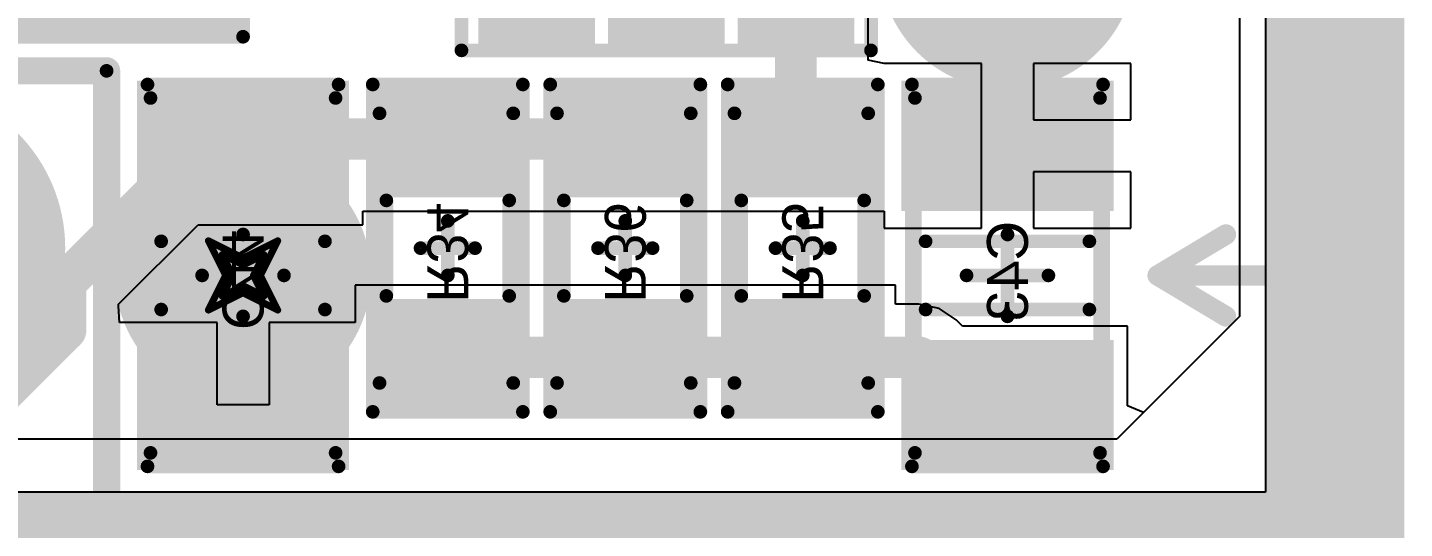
# Model space of a CAD drawing. Header units: millimetres. Extents: x -0.2 to 11.1, y -5.4 to 4.7.
# Drawn here: x 2.7804 to 3.1775, y 0.0096 to 0.1542 of the extents above; entities that cross this region are included whole.
import ezdxf

# ---------------------------------------------------------------- set-up
doc = ezdxf.new("R2010")
doc.units = ezdxf.units.MM
doc.header["$MEASUREMENT"] = 0
for name, color, linetype in [('BottomLayer', 5, 'Continuous'), ('BottomOverlay', 54, 'Continuous'), ('BottomPaste', 16, 'Continuous'), ('BottomSolder', 6, 'Continuous'), ('DrillDrawing', 1, 'Continuous'), ('InternalPlane1', 76, 'Continuous'), ('InternalPlane2', 16, 'Continuous'), ('KeepOutLayer', 6, 'Continuous'), ('Mechanical13', 56, 'Continuous'), ('Mechanical2', 216, 'Continuous'), ('Mechanical4', 56, 'Continuous'), ('Mechanical6', 56, 'Continuous'), ('TopLayer', 1, 'Continuous'), ('ViaHoleLayer', 16, 'Continuous')]:
    doc.layers.add(name, color=color, linetype=linetype)

# ---------------------------------------------------------------- blocks, each defined once
blk = doc.blocks.new('R1206_B_16')
at = {"layer": 'BottomLayer'}
for points in [[(-0.04134, 0.0315), (-0.04134, -0.0315), (-0.07677, -0.0315), (-0.07677, 0.0315)], [(0.07677, 0.0315), (0.07677, -0.0315), (0.04134, -0.0315), (0.04134, 0.0315)]]:
    blk.add_hatch(color=5, dxfattribs=at).paths.add_polyline_path(points)
at = {"layer": 'BottomPaste'}
for points in [[(-0.03634, 0.0365), (-0.03634, -0.0365), (-0.08177, -0.0365), (-0.08177, 0.0365)], [(0.08177, 0.0365), (0.08177, -0.0365), (0.03634, -0.0365), (0.03634, 0.0365)]]:
    blk.add_hatch(color=16, dxfattribs=at).paths.add_polyline_path(points)
at = {"layer": 'BottomSolder'}
for points in [[(-0.03937, 0.03346), (-0.03937, -0.03346), (-0.07874, -0.03346), (-0.07874, 0.03346)], [(0.07874, 0.03346), (0.07874, -0.03346), (0.03937, -0.03346), (0.03937, 0.03346)]]:
    blk.add_hatch(color=6, dxfattribs=at).paths.add_polyline_path(points)
at = {"layer": 'BottomOverlay', "const_width": 0.00394}
for points in [[(-0.0315, 0.0315), (0.03189, 0.0315)], [(-0.0315, -0.0315), (0.03189, -0.0315)]]:
    blk.add_lwpolyline(points, dxfattribs=at)
at = {"layer": 'BottomOverlay', "const_width": 0.00197}
for points in [[(-0.03248, 0.0315, 1), (-0.03051, 0.0315, 1)], [(0.03091, 0.0315, 1), (0.03287, 0.0315, 1)], [(-0.03248, -0.0315, 1), (-0.03051, -0.0315, 1)], [(0.03091, -0.0315, 1), (0.03287, -0.0315, 1)]]:
    blk.add_lwpolyline(points, format="xyb", close=True, dxfattribs=at)
at = {"layer": 'Mechanical2', "const_width": 0.00394}
for points in [[(-0.06298, 0.03169), (-0.06298, -0.0317)], [(-0.06298, 0.03169), (0.063, 0.03169)], [(0.063, 0.03169), (0.063, -0.0317)], [(-0.06298, -0.0317), (0.063, -0.0317)]]:
    blk.add_lwpolyline(points, dxfattribs=at)
at = {"layer": 'Mechanical2', "const_width": 0.00197}
for points in [[(-0.06397, 0.03169, 1), (-0.062, 0.03169, 1)], [(-0.06397, 0.03169, 1), (-0.062, 0.03169, 1)], [(0.06202, 0.03169, 1), (0.06398, 0.03169, 1)], [(0.06202, 0.03169, 1), (0.06398, 0.03169, 1)], [(-0.06397, -0.0317, 1), (-0.062, -0.0317, 1)], [(-0.06397, -0.0317, 1), (-0.062, -0.0317, 1)], [(0.06202, -0.0317, 1), (0.06398, -0.0317, 1)], [(0.06202, -0.0317, 1), (0.06398, -0.0317, 1)]]:
    blk.add_lwpolyline(points, format="xyb", close=True, dxfattribs=at)
at = {"layer": 'Mechanical4', "const_width": 0.00394}
for points in [[(-0.08071, 0.03543), (0.08071, 0.03543)], [(-0.08071, 0.03543), (-0.08071, -0.03543)], [(0.08071, 0.03543), (0.08071, -0.03543)], [(0, 0.01969), (0, -0.01969)], [(-0.01969, 0), (0.01969, 0)], [(-0.08071, -0.03543), (0.08071, -0.03543)]]:
    blk.add_lwpolyline(points, dxfattribs=at)
at = {"layer": 'Mechanical4', "const_width": 0.00197}
for points in [[(-0.08169, 0.03543, 1), (-0.07972, 0.03543, 1)], [(-0.08169, 0.03543, 1), (-0.07972, 0.03543, 1)], [(0.07972, 0.03543, 1), (0.08169, 0.03543, 1)], [(0.07972, 0.03543, 1), (0.08169, 0.03543, 1)], [(-0.00098, 0.01969, 1), (0.00098, 0.01969, 1)], [(-0.02067, 0, 1), (-0.0187, 0, 1)], [(0.0187, 0, 1), (0.02067, 0, 1)], [(-0.00098, -0.01969, 1), (0.00098, -0.01969, 1)], [(-0.08169, -0.03543, 1), (-0.07972, -0.03543, 1)], [(-0.08169, -0.03543, 1), (-0.07972, -0.03543, 1)], [(0.07972, -0.03543, 1), (0.08169, -0.03543, 1)], [(0.07972, -0.03543, 1), (0.08169, -0.03543, 1)]]:
    blk.add_lwpolyline(points, format="xyb", close=True, dxfattribs=at)
at = {"layer": 'Mechanical6', "const_width": 0.00394}
for points in [[(-0.08071, 0.03543), (-0.08071, -0.03543)], [(-0.08071, 0.03543), (0.08071, 0.03543)], [(0.08071, 0.03543), (0.08071, -0.03543)], [(-0.08071, -0.03543), (0.08071, -0.03543)]]:
    blk.add_lwpolyline(points, dxfattribs=at)
at = {"layer": 'Mechanical6', "const_width": 0.00197}
for points in [[(-0.08169, 0.03543, 1), (-0.07972, 0.03543, 1)], [(-0.08169, 0.03543, 1), (-0.07972, 0.03543, 1)], [(0.07972, 0.03543, 1), (0.08169, 0.03543, 1)], [(0.07972, 0.03543, 1), (0.08169, 0.03543, 1)], [(-0.08169, -0.03543, 1), (-0.07972, -0.03543, 1)], [(-0.08169, -0.03543, 1), (-0.07972, -0.03543, 1)], [(0.07972, -0.03543, 1), (0.08169, -0.03543, 1)], [(0.07972, -0.03543, 1), (0.08169, -0.03543, 1)]]:
    blk.add_lwpolyline(points, format="xyb", close=True, dxfattribs=at)
at = {"layer": 'Mechanical6', "text_generation_flag": 2}
blk.add_text('RT1', height=0.011811, rotation=180, dxfattribs=at).set_placement((-0.01377, 0.0059))
blk = doc.blocks.new('R0603_B_20')
at = {"layer": 'BottomLayer'}
for points in [[(-0.01969, -0.01772), (-0.04331, -0.01772), (-0.04331, 0.01772), (-0.01969, 0.01772)], [(0.01969, 0.01772), (0.04331, 0.01772), (0.04331, -0.01772), (0.01969, -0.01772)]]:
    blk.add_hatch(color=5, dxfattribs=at).paths.add_polyline_path(points)
at = {"layer": 'BottomPaste'}
for points in [[(-0.01469, -0.02272), (-0.04831, -0.02272), (-0.04831, 0.02272), (-0.01469, 0.02272)], [(0.01469, 0.02272), (0.04831, 0.02272), (0.04831, -0.02272), (0.01469, -0.02272)]]:
    blk.add_hatch(color=16, dxfattribs=at).paths.add_polyline_path(points)
at = {"layer": 'BottomSolder'}
for points in [[(-0.01772, -0.01969), (-0.04528, -0.01969), (-0.04528, 0.01969), (-0.01772, 0.01969)], [(0.01772, 0.01969), (0.04528, 0.01969), (0.04528, -0.01969), (0.01772, -0.01969)]]:
    blk.add_hatch(color=6, dxfattribs=at).paths.add_polyline_path(points)
at = {"layer": 'BottomOverlay', "const_width": 0.00394}
for points in [[(-0.01378, 0.01772), (0.01378, 0.01772)], [(-0.01378, -0.01772), (0.01378, -0.01772)]]:
    blk.add_lwpolyline(points, dxfattribs=at)
at = {"layer": 'BottomOverlay', "const_width": 0.00197}
for points in [[(-0.01476, 0.01772, 1), (-0.0128, 0.01772, 1)], [(0.0128, 0.01772, 1), (0.01476, 0.01772, 1)], [(-0.01476, -0.01772, 1), (-0.0128, -0.01772, 1)], [(0.0128, -0.01772, 1), (0.01476, -0.01772, 1)]]:
    blk.add_lwpolyline(points, format="xyb", close=True, dxfattribs=at)
at = {"layer": 'Mechanical2', "const_width": 0.00394}
for points in [[(-0.03892, 0.01969), (0.03892, 0.01969)], [(-0.03892, 0.01969), (-0.03892, -0.01888)], [(0.03892, 0.01969), (0.03892, -0.01888)], [(-0.03892, -0.01888), (0.03892, -0.01888)]]:
    blk.add_lwpolyline(points, dxfattribs=at)
at = {"layer": 'Mechanical2', "const_width": 0.00197}
for points in [[(-0.0399, 0.01969, 1), (-0.03793, 0.01969, 1)], [(-0.0399, 0.01969, 1), (-0.03793, 0.01969, 1)], [(0.03793, 0.01969, 1), (0.0399, 0.01969, 1)], [(0.03793, 0.01969, 1), (0.0399, 0.01969, 1)], [(-0.0399, -0.01888, 1), (-0.03793, -0.01888, 1)], [(-0.0399, -0.01888, 1), (-0.03793, -0.01888, 1)], [(0.03793, -0.01888, 1), (0.0399, -0.01888, 1)], [(0.03793, -0.01888, 1), (0.0399, -0.01888, 1)]]:
    blk.add_lwpolyline(points, format="xyb", close=True, dxfattribs=at)
at = {"layer": 'Mechanical4', "const_width": 0.00394}
for points in [[(-0.04724, 0.02165), (-0.04724, -0.02165)], [(-0.04724, 0.02165), (0.04724, 0.02165)], [(0.04724, 0.02165), (0.04724, -0.02165)], [(0, 0.00787), (0, -0.00787)], [(-0.00787, 0), (0.00787, 0)], [(-0.04724, -0.02165), (0.04724, -0.02165)]]:
    blk.add_lwpolyline(points, dxfattribs=at)
at = {"layer": 'Mechanical4', "const_width": 0.00197}
for points in [[(-0.04823, 0.02165, 1), (-0.04626, 0.02165, 1)], [(-0.04823, 0.02165, 1), (-0.04626, 0.02165, 1)], [(0.04626, 0.02165, 1), (0.04823, 0.02165, 1)], [(0.04626, 0.02165, 1), (0.04823, 0.02165, 1)], [(-0.00098, 0.00787, 1), (0.00098, 0.00787, 1)], [(-0.00886, 0, 1), (-0.00689, 0, 1)], [(0.00689, 0, 1), (0.00886, 0, 1)], [(-0.00098, -0.00787, 1), (0.00098, -0.00787, 1)], [(-0.04823, -0.02165, 1), (-0.04626, -0.02165, 1)], [(-0.04823, -0.02165, 1), (-0.04626, -0.02165, 1)], [(0.04626, -0.02165, 1), (0.04823, -0.02165, 1)], [(0.04626, -0.02165, 1), (0.04823, -0.02165, 1)]]:
    blk.add_lwpolyline(points, format="xyb", close=True, dxfattribs=at)
at = {"layer": 'Mechanical6', "const_width": 0.00394}
for points in [[(-0.04724, 0.02165), (-0.04724, -0.02165)], [(-0.04724, 0.02165), (0.04724, 0.02165)], [(0.04724, 0.02165), (0.04724, -0.02165)], [(-0.04724, -0.02165), (0.04724, -0.02165)]]:
    blk.add_lwpolyline(points, dxfattribs=at)
at = {"layer": 'Mechanical6', "const_width": 0.00197}
for points in [[(-0.04823, 0.02165, 1), (-0.04626, 0.02165, 1)], [(-0.04823, 0.02165, 1), (-0.04626, 0.02165, 1)], [(0.04626, 0.02165, 1), (0.04823, 0.02165, 1)], [(0.04626, 0.02165, 1), (0.04823, 0.02165, 1)], [(-0.04823, -0.02165, 1), (-0.04626, -0.02165, 1)], [(-0.04823, -0.02165, 1), (-0.04626, -0.02165, 1)], [(0.04626, -0.02165, 1), (0.04823, -0.02165, 1)], [(0.04626, -0.02165, 1), (0.04823, -0.02165, 1)]]:
    blk.add_lwpolyline(points, format="xyb", close=True, dxfattribs=at)
at = {"layer": 'Mechanical6', "text_generation_flag": 2}
blk.add_text('R36', height=0.011811, rotation=180, dxfattribs=at).set_placement((-0.01574, 0.0059))
blk = doc.blocks.new('R0603_B_21')
at = {"layer": 'BottomLayer'}
for points in [[(-0.01969, -0.01772), (-0.04331, -0.01772), (-0.04331, 0.01772), (-0.01969, 0.01772)], [(0.01969, 0.01772), (0.04331, 0.01772), (0.04331, -0.01772), (0.01969, -0.01772)]]:
    blk.add_hatch(color=5, dxfattribs=at).paths.add_polyline_path(points)
at = {"layer": 'BottomPaste'}
for points in [[(-0.01469, -0.02272), (-0.04831, -0.02272), (-0.04831, 0.02272), (-0.01469, 0.02272)], [(0.01469, 0.02272), (0.04831, 0.02272), (0.04831, -0.02272), (0.01469, -0.02272)]]:
    blk.add_hatch(color=16, dxfattribs=at).paths.add_polyline_path(points)
at = {"layer": 'BottomSolder'}
for points in [[(-0.01772, -0.01969), (-0.04528, -0.01969), (-0.04528, 0.01969), (-0.01772, 0.01969)], [(0.01772, 0.01969), (0.04528, 0.01969), (0.04528, -0.01969), (0.01772, -0.01969)]]:
    blk.add_hatch(color=6, dxfattribs=at).paths.add_polyline_path(points)
at = {"layer": 'BottomOverlay', "const_width": 0.00394}
for points in [[(-0.01378, 0.01772), (0.01378, 0.01772)], [(-0.01378, -0.01772), (0.01378, -0.01772)]]:
    blk.add_lwpolyline(points, dxfattribs=at)
at = {"layer": 'BottomOverlay', "const_width": 0.00197}
for points in [[(-0.01476, 0.01772, 1), (-0.0128, 0.01772, 1)], [(0.0128, 0.01772, 1), (0.01476, 0.01772, 1)], [(-0.01476, -0.01772, 1), (-0.0128, -0.01772, 1)], [(0.0128, -0.01772, 1), (0.01476, -0.01772, 1)]]:
    blk.add_lwpolyline(points, format="xyb", close=True, dxfattribs=at)
at = {"layer": 'Mechanical2', "const_width": 0.00394}
for points in [[(-0.03892, 0.01969), (0.03892, 0.01969)], [(-0.03892, 0.01969), (-0.03892, -0.01888)], [(0.03892, 0.01969), (0.03892, -0.01888)], [(-0.03892, -0.01888), (0.03892, -0.01888)]]:
    blk.add_lwpolyline(points, dxfattribs=at)
at = {"layer": 'Mechanical2', "const_width": 0.00197}
for points in [[(-0.0399, 0.01969, 1), (-0.03793, 0.01969, 1)], [(-0.0399, 0.01969, 1), (-0.03793, 0.01969, 1)], [(0.03793, 0.01969, 1), (0.0399, 0.01969, 1)], [(0.03793, 0.01969, 1), (0.0399, 0.01969, 1)], [(-0.0399, -0.01888, 1), (-0.03793, -0.01888, 1)], [(-0.0399, -0.01888, 1), (-0.03793, -0.01888, 1)], [(0.03793, -0.01888, 1), (0.0399, -0.01888, 1)], [(0.03793, -0.01888, 1), (0.0399, -0.01888, 1)]]:
    blk.add_lwpolyline(points, format="xyb", close=True, dxfattribs=at)
at = {"layer": 'Mechanical4', "const_width": 0.00394}
for points in [[(-0.04724, 0.02165), (-0.04724, -0.02165)], [(-0.04724, 0.02165), (0.04724, 0.02165)], [(0.04724, 0.02165), (0.04724, -0.02165)], [(0, 0.00787), (0, -0.00787)], [(-0.00787, 0), (0.00787, 0)], [(-0.04724, -0.02165), (0.04724, -0.02165)]]:
    blk.add_lwpolyline(points, dxfattribs=at)
at = {"layer": 'Mechanical4', "const_width": 0.00197}
for points in [[(-0.04823, 0.02165, 1), (-0.04626, 0.02165, 1)], [(-0.04823, 0.02165, 1), (-0.04626, 0.02165, 1)], [(0.04626, 0.02165, 1), (0.04823, 0.02165, 1)], [(0.04626, 0.02165, 1), (0.04823, 0.02165, 1)], [(-0.00098, 0.00787, 1), (0.00098, 0.00787, 1)], [(-0.00886, 0, 1), (-0.00689, 0, 1)], [(0.00689, 0, 1), (0.00886, 0, 1)], [(-0.00098, -0.00787, 1), (0.00098, -0.00787, 1)], [(-0.04823, -0.02165, 1), (-0.04626, -0.02165, 1)], [(-0.04823, -0.02165, 1), (-0.04626, -0.02165, 1)], [(0.04626, -0.02165, 1), (0.04823, -0.02165, 1)], [(0.04626, -0.02165, 1), (0.04823, -0.02165, 1)]]:
    blk.add_lwpolyline(points, format="xyb", close=True, dxfattribs=at)
at = {"layer": 'Mechanical6', "const_width": 0.00394}
for points in [[(-0.04724, 0.02165), (-0.04724, -0.02165)], [(-0.04724, 0.02165), (0.04724, 0.02165)], [(0.04724, 0.02165), (0.04724, -0.02165)], [(-0.04724, -0.02165), (0.04724, -0.02165)]]:
    blk.add_lwpolyline(points, dxfattribs=at)
at = {"layer": 'Mechanical6', "const_width": 0.00197}
for points in [[(-0.04823, 0.02165, 1), (-0.04626, 0.02165, 1)], [(-0.04823, 0.02165, 1), (-0.04626, 0.02165, 1)], [(0.04626, 0.02165, 1), (0.04823, 0.02165, 1)], [(0.04626, 0.02165, 1), (0.04823, 0.02165, 1)], [(-0.04823, -0.02165, 1), (-0.04626, -0.02165, 1)], [(-0.04823, -0.02165, 1), (-0.04626, -0.02165, 1)], [(0.04626, -0.02165, 1), (0.04823, -0.02165, 1)], [(0.04626, -0.02165, 1), (0.04823, -0.02165, 1)]]:
    blk.add_lwpolyline(points, format="xyb", close=True, dxfattribs=at)
at = {"layer": 'Mechanical6', "text_generation_flag": 2}
blk.add_text('R35', height=0.011811, rotation=180, dxfattribs=at).set_placement((-0.01574, 0.0059))
blk = doc.blocks.new('R0603_B_22')
at = {"layer": 'BottomLayer'}
for points in [[(-0.01969, -0.01772), (-0.04331, -0.01772), (-0.04331, 0.01772), (-0.01969, 0.01772)], [(0.01969, 0.01772), (0.04331, 0.01772), (0.04331, -0.01772), (0.01969, -0.01772)]]:
    blk.add_hatch(color=5, dxfattribs=at).paths.add_polyline_path(points)
at = {"layer": 'BottomPaste'}
for points in [[(-0.01469, -0.02272), (-0.04831, -0.02272), (-0.04831, 0.02272), (-0.01469, 0.02272)], [(0.01469, 0.02272), (0.04831, 0.02272), (0.04831, -0.02272), (0.01469, -0.02272)]]:
    blk.add_hatch(color=16, dxfattribs=at).paths.add_polyline_path(points)
at = {"layer": 'BottomSolder'}
for points in [[(-0.01772, -0.01969), (-0.04528, -0.01969), (-0.04528, 0.01969), (-0.01772, 0.01969)], [(0.01772, 0.01969), (0.04528, 0.01969), (0.04528, -0.01969), (0.01772, -0.01969)]]:
    blk.add_hatch(color=6, dxfattribs=at).paths.add_polyline_path(points)
at = {"layer": 'BottomOverlay', "const_width": 0.00394}
for points in [[(-0.01378, 0.01772), (0.01378, 0.01772)], [(-0.01378, -0.01772), (0.01378, -0.01772)]]:
    blk.add_lwpolyline(points, dxfattribs=at)
at = {"layer": 'BottomOverlay', "const_width": 0.00197}
for points in [[(-0.01476, 0.01772, 1), (-0.0128, 0.01772, 1)], [(0.0128, 0.01772, 1), (0.01476, 0.01772, 1)], [(-0.01476, -0.01772, 1), (-0.0128, -0.01772, 1)], [(0.0128, -0.01772, 1), (0.01476, -0.01772, 1)]]:
    blk.add_lwpolyline(points, format="xyb", close=True, dxfattribs=at)
at = {"layer": 'Mechanical2', "const_width": 0.00394}
for points in [[(-0.03892, 0.01969), (0.03892, 0.01969)], [(-0.03892, 0.01969), (-0.03892, -0.01888)], [(0.03892, 0.01969), (0.03892, -0.01888)], [(-0.03892, -0.01888), (0.03892, -0.01888)]]:
    blk.add_lwpolyline(points, dxfattribs=at)
at = {"layer": 'Mechanical2', "const_width": 0.00197}
for points in [[(-0.0399, 0.01969, 1), (-0.03793, 0.01969, 1)], [(-0.0399, 0.01969, 1), (-0.03793, 0.01969, 1)], [(0.03793, 0.01969, 1), (0.0399, 0.01969, 1)], [(0.03793, 0.01969, 1), (0.0399, 0.01969, 1)], [(-0.0399, -0.01888, 1), (-0.03793, -0.01888, 1)], [(-0.0399, -0.01888, 1), (-0.03793, -0.01888, 1)], [(0.03793, -0.01888, 1), (0.0399, -0.01888, 1)], [(0.03793, -0.01888, 1), (0.0399, -0.01888, 1)]]:
    blk.add_lwpolyline(points, format="xyb", close=True, dxfattribs=at)
at = {"layer": 'Mechanical4', "const_width": 0.00394}
for points in [[(-0.04724, 0.02165), (-0.04724, -0.02165)], [(-0.04724, 0.02165), (0.04724, 0.02165)], [(0.04724, 0.02165), (0.04724, -0.02165)], [(0, 0.00787), (0, -0.00787)], [(-0.00787, 0), (0.00787, 0)], [(-0.04724, -0.02165), (0.04724, -0.02165)]]:
    blk.add_lwpolyline(points, dxfattribs=at)
at = {"layer": 'Mechanical4', "const_width": 0.00197}
for points in [[(-0.04823, 0.02165, 1), (-0.04626, 0.02165, 1)], [(-0.04823, 0.02165, 1), (-0.04626, 0.02165, 1)], [(0.04626, 0.02165, 1), (0.04823, 0.02165, 1)], [(0.04626, 0.02165, 1), (0.04823, 0.02165, 1)], [(-0.00098, 0.00787, 1), (0.00098, 0.00787, 1)], [(-0.00886, 0, 1), (-0.00689, 0, 1)], [(0.00689, 0, 1), (0.00886, 0, 1)], [(-0.00098, -0.00787, 1), (0.00098, -0.00787, 1)], [(-0.04823, -0.02165, 1), (-0.04626, -0.02165, 1)], [(-0.04823, -0.02165, 1), (-0.04626, -0.02165, 1)], [(0.04626, -0.02165, 1), (0.04823, -0.02165, 1)], [(0.04626, -0.02165, 1), (0.04823, -0.02165, 1)]]:
    blk.add_lwpolyline(points, format="xyb", close=True, dxfattribs=at)
at = {"layer": 'Mechanical6', "const_width": 0.00394}
for points in [[(-0.04724, 0.02165), (-0.04724, -0.02165)], [(-0.04724, 0.02165), (0.04724, 0.02165)], [(0.04724, 0.02165), (0.04724, -0.02165)], [(-0.04724, -0.02165), (0.04724, -0.02165)]]:
    blk.add_lwpolyline(points, dxfattribs=at)
at = {"layer": 'Mechanical6', "const_width": 0.00197}
for points in [[(-0.04823, 0.02165, 1), (-0.04626, 0.02165, 1)], [(-0.04823, 0.02165, 1), (-0.04626, 0.02165, 1)], [(0.04626, 0.02165, 1), (0.04823, 0.02165, 1)], [(0.04626, 0.02165, 1), (0.04823, 0.02165, 1)], [(-0.04823, -0.02165, 1), (-0.04626, -0.02165, 1)], [(-0.04823, -0.02165, 1), (-0.04626, -0.02165, 1)], [(0.04626, -0.02165, 1), (0.04823, -0.02165, 1)], [(0.04626, -0.02165, 1), (0.04823, -0.02165, 1)]]:
    blk.add_lwpolyline(points, format="xyb", close=True, dxfattribs=at)
at = {"layer": 'Mechanical6', "text_generation_flag": 2}
blk.add_text('R34', height=0.011811, rotation=180, dxfattribs=at).set_placement((-0.01574, 0.0059))
blk = doc.blocks.new('SOT23_5_B_61')
at = {"layer": 'BottomLayer'}
for points in [[(-0.04921, 0.07283), (-0.02559, 0.07283), (-0.02559, 0.02953), (-0.04921, 0.02953)], [(-0.01181, 0.07283), (0.01181, 0.07283), (0.01181, 0.02953), (-0.01181, 0.02953)], [(0.02559, 0.07283), (0.04921, 0.07283), (0.04921, 0.02953), (0.02559, 0.02953)], [(-0.04921, -0.02953), (-0.02559, -0.02953), (-0.02559, -0.07283), (-0.04921, -0.07283)], [(0.02559, -0.02953), (0.04921, -0.02953), (0.04921, -0.07283), (0.02559, -0.07283)]]:
    blk.add_hatch(color=5, dxfattribs=at).paths.add_polyline_path(points)
at = {"layer": 'BottomPaste'}
for points in [[(-0.05421, 0.07783), (-0.02059, 0.07783), (-0.02059, 0.02453), (-0.05421, 0.02453)], [(-0.01681, 0.07783), (0.01681, 0.07783), (0.01681, 0.02453), (-0.01681, 0.02453)], [(0.02059, 0.07783), (0.05421, 0.07783), (0.05421, 0.02453), (0.02059, 0.02453)], [(-0.05421, -0.02453), (-0.02059, -0.02453), (-0.02059, -0.07783), (-0.05421, -0.07783)], [(0.02059, -0.02453), (0.05421, -0.02453), (0.05421, -0.07783), (0.02059, -0.07783)]]:
    blk.add_hatch(color=16, dxfattribs=at).paths.add_polyline_path(points)
at = {"layer": 'BottomSolder'}
for points in [[(-0.05118, 0.0748), (-0.02362, 0.0748), (-0.02362, 0.02756), (-0.05118, 0.02756)], [(-0.01378, 0.0748), (0.01378, 0.0748), (0.01378, 0.02756), (-0.01378, 0.02756)], [(0.02362, 0.0748), (0.05118, 0.0748), (0.05118, 0.02756), (0.02362, 0.02756)], [(-0.05118, -0.02756), (-0.02362, -0.02756), (-0.02362, -0.0748), (-0.05118, -0.0748)], [(0.02362, -0.02756), (0.05118, -0.02756), (0.05118, -0.0748), (0.02362, -0.0748)]]:
    blk.add_hatch(color=6, dxfattribs=at).paths.add_polyline_path(points)
at = {"layer": 'BottomOverlay', "const_width": 0.00394}
for points in [[(-0.05906, 0.03346), (-0.05906, -0.03346)], [(-0.05315, 0.03346), (-0.05906, 0.03346)], [(0.05906, 0.03346), (0.05315, 0.03346)], [(0.05906, 0.03346), (0.05906, -0.03346)], [(-0.05315, -0.03346), (-0.05906, -0.03346)], [(0.02165, -0.03346), (-0.02165, -0.03346)], [(0.05906, -0.03346), (0.05315, -0.03346)]]:
    blk.add_lwpolyline(points, dxfattribs=at)
at = {"layer": 'BottomOverlay', "const_width": 0.00197}
for points in [[(-0.06004, 0.03346, 1), (-0.05807, 0.03346, 1)], [(-0.06004, 0.03346, 1), (-0.05807, 0.03346, 1)], [(-0.05413, 0.03346, 1), (-0.05217, 0.03346, 1)], [(0.05217, 0.03346, 1), (0.05413, 0.03346, 1)], [(0.05807, 0.03346, 1), (0.06004, 0.03346, 1)], [(0.05807, 0.03346, 1), (0.06004, 0.03346, 1)], [(-0.06004, -0.03346, 1), (-0.05807, -0.03346, 1)], [(-0.06004, -0.03346, 1), (-0.05807, -0.03346, 1)], [(-0.05413, -0.03346, 1), (-0.05217, -0.03346, 1)], [(-0.02264, -0.03346, 1), (-0.02067, -0.03346, 1)], [(0.02067, -0.03346, 1), (0.02264, -0.03346, 1)], [(0.05217, -0.03346, 1), (0.05413, -0.03346, 1)], [(0.05807, -0.03346, 1), (0.06004, -0.03346, 1)], [(0.05807, -0.03346, 1), (0.06004, -0.03346, 1)]]:
    blk.add_lwpolyline(points, format="xyb", close=True, dxfattribs=at)
at = {"layer": 'Mechanical2', "const_width": 0.00394}
for points in [[(0.05709, 0.05512), (-0.05709, 0.05512)], [(-0.05709, 0.05512), (-0.05709, -0.05512)], [(0.05709, 0.05512), (0.05709, -0.05512)], [(0.05709, -0.05512), (-0.05709, -0.05512)]]:
    blk.add_lwpolyline(points, dxfattribs=at)
at = {"layer": 'Mechanical2', "const_width": 0.00197}
for points in [[(-0.05807, 0.05512, 1), (-0.0561, 0.05512, 1)], [(-0.05807, 0.05512, 1), (-0.0561, 0.05512, 1)], [(0.0561, 0.05512, 1), (0.05807, 0.05512, 1)], [(0.0561, 0.05512, 1), (0.05807, 0.05512, 1)], [(-0.05807, -0.05512, 1), (-0.0561, -0.05512, 1)], [(-0.05807, -0.05512, 1), (-0.0561, -0.05512, 1)], [(0.0561, -0.05512, 1), (0.05807, -0.05512, 1)], [(0.0561, -0.05512, 1), (0.05807, -0.05512, 1)]]:
    blk.add_lwpolyline(points, format="xyb", close=True, dxfattribs=at)
at = {"layer": 'Mechanical4', "const_width": 0.00394}
for points in [[(-0.05906, 0.07677), (-0.05906, -0.07677)], [(0.05906, 0.07677), (-0.05906, 0.07677)], [(0.05906, 0.07677), (0.05906, -0.07677)], [(0, 0.01969), (0, -0.01969)], [(0.01969, 0), (-0.01969, 0)], [(0.05906, -0.07677), (-0.05906, -0.07677)]]:
    blk.add_lwpolyline(points, dxfattribs=at)
at = {"layer": 'Mechanical4', "const_width": 0.00197}
for points in [[(-0.06004, 0.07677, 1), (-0.05807, 0.07677, 1)], [(-0.06004, 0.07677, 1), (-0.05807, 0.07677, 1)], [(0.05807, 0.07677, 1), (0.06004, 0.07677, 1)], [(0.05807, 0.07677, 1), (0.06004, 0.07677, 1)], [(-0.00098, 0.01969, 1), (0.00098, 0.01969, 1)], [(-0.02067, 0, 1), (-0.0187, 0, 1)], [(0.0187, 0, 1), (0.02067, 0, 1)], [(-0.00098, -0.01969, 1), (0.00098, -0.01969, 1)], [(-0.06004, -0.07677, 1), (-0.05807, -0.07677, 1)], [(-0.06004, -0.07677, 1), (-0.05807, -0.07677, 1)], [(0.05807, -0.07677, 1), (0.06004, -0.07677, 1)], [(0.05807, -0.07677, 1), (0.06004, -0.07677, 1)]]:
    blk.add_lwpolyline(points, format="xyb", close=True, dxfattribs=at)
at = {"layer": 'Mechanical6', "const_width": 0.00394}
for points in [[(-0.05906, 0.07677), (-0.05906, -0.07677)], [(0.05906, 0.07677), (-0.05906, 0.07677)], [(0.05906, 0.07677), (0.05906, -0.07677)], [(0.05906, -0.07677), (-0.05906, -0.07677)]]:
    blk.add_lwpolyline(points, dxfattribs=at)
at = {"layer": 'Mechanical6', "const_width": 0.00197}
for points in [[(-0.06004, 0.07677, 1), (-0.05807, 0.07677, 1)], [(-0.06004, 0.07677, 1), (-0.05807, 0.07677, 1)], [(0.05807, 0.07677, 1), (0.06004, 0.07677, 1)], [(0.05807, 0.07677, 1), (0.06004, 0.07677, 1)], [(-0.06004, -0.07677, 1), (-0.05807, -0.07677, 1)], [(-0.06004, -0.07677, 1), (-0.05807, -0.07677, 1)], [(0.05807, -0.07677, 1), (0.06004, -0.07677, 1)], [(0.05807, -0.07677, 1), (0.06004, -0.07677, 1)]]:
    blk.add_lwpolyline(points, format="xyb", close=True, dxfattribs=at)
at = {"layer": 'Mechanical6', "text_generation_flag": 2}
blk.add_text('OP1', height=0.031496, rotation=180, dxfattribs=at).set_placement((-0.03673, 0.01574))
blk = doc.blocks.new('64800611622_CONN_6PINN_B_64')
at = {"layer": 'InternalPlane1'}
h = blk.add_hatch(color=76, dxfattribs=at)
edge = h.paths.add_edge_path()
edge.add_arc((0.14764, 0), 0.04713, 0, 360)
at = {"layer": 'InternalPlane2'}
h = blk.add_hatch(color=16, dxfattribs=at)
edge = h.paths.add_edge_path()
edge.add_arc((0.14764, 0), 0.04713, 0, 360)
at = {"layer": 'BottomOverlay', "const_width": 0.00787}
for points in [[(-0.20669, 0.05118), (0.20669, 0.05118)], [(0.20669, -0.08661), (0.20669, 0.05118)]]:
    blk.add_lwpolyline(points, dxfattribs=at)
at = {"layer": 'BottomOverlay', "const_width": 0.00394}
blk.add_lwpolyline([(0.20472, 0.05118, 1), (0.20866, 0.05118, 1)], format="xyb", close=True, dxfattribs=at)
blk.add_lwpolyline([(0.20472, 0.05118, 1), (0.20866, 0.05118, 1)], format="xyb", close=True, dxfattribs=at)
at = {"layer": 'Mechanical2', "const_width": 0.00394}
for points in [[(-0.20669, 0.05118), (0.20669, 0.05118)], [(0.20669, -0.08661), (0.20669, 0.05118)]]:
    blk.add_lwpolyline(points, dxfattribs=at)
at = {"layer": 'Mechanical2', "const_width": 0.00197}
blk.add_lwpolyline([(0.20571, 0.05118, 1), (0.20768, 0.05118, 1)], format="xyb", close=True, dxfattribs=at)
blk.add_lwpolyline([(0.20571, 0.05118, 1), (0.20768, 0.05118, 1)], format="xyb", close=True, dxfattribs=at)
at = {"layer": 'Mechanical4', "const_width": 0.00394}
for points in [[(-0.20669, 0.05118), (0.20669, 0.05118)], [(0.20669, -0.08661), (0.20669, 0.05118)]]:
    blk.add_lwpolyline(points, dxfattribs=at)
at = {"layer": 'Mechanical4', "const_width": 0.00197}
blk.add_lwpolyline([(0.20571, 0.05118, 1), (0.20768, 0.05118, 1)], format="xyb", close=True, dxfattribs=at)
blk.add_lwpolyline([(0.20571, 0.05118, 1), (0.20768, 0.05118, 1)], format="xyb", close=True, dxfattribs=at)
at = {"layer": 'Mechanical6', "const_width": 0.00394}
for points in [[(-0.20669, 0.05118), (0.20669, 0.05118)], [(0.20669, -0.08661), (0.20669, 0.05118)]]:
    blk.add_lwpolyline(points, dxfattribs=at)
at = {"layer": 'Mechanical6', "const_width": 0.00197}
blk.add_lwpolyline([(0.20571, 0.05118, 1), (0.20768, 0.05118, 1)], format="xyb", close=True, dxfattribs=at)
blk.add_lwpolyline([(0.20571, 0.05118, 1), (0.20768, 0.05118, 1)], format="xyb", close=True, dxfattribs=at)
blk = doc.blocks.new('C0805_CER_B_84')
at = {"layer": 'BottomLayer'}
for points in [[(-0.02362, -0.02559), (-0.05118, -0.02559), (-0.05118, 0.02559), (-0.02362, 0.02559)], [(0.02362, 0.02559), (0.05118, 0.02559), (0.05118, -0.02559), (0.02362, -0.02559)]]:
    blk.add_hatch(color=5, dxfattribs=at).paths.add_polyline_path(points)
at = {"layer": 'BottomPaste'}
for points in [[(-0.01862, -0.03059), (-0.05618, -0.03059), (-0.05618, 0.03059), (-0.01862, 0.03059)], [(0.01862, 0.03059), (0.05618, 0.03059), (0.05618, -0.03059), (0.01862, -0.03059)]]:
    blk.add_hatch(color=16, dxfattribs=at).paths.add_polyline_path(points)
at = {"layer": 'BottomSolder'}
for points in [[(-0.02165, -0.02756), (-0.05315, -0.02756), (-0.05315, 0.02756), (-0.02165, 0.02756)], [(0.02165, 0.02756), (0.05315, 0.02756), (0.05315, -0.02756), (0.02165, -0.02756)]]:
    blk.add_hatch(color=6, dxfattribs=at).paths.add_polyline_path(points)
at = {"layer": 'BottomOverlay', "const_width": 0.00394}
for points in [[(-0.00984, 0.02362), (-0.00984, -0.02362)], [(0.00984, 0.02362), (0.00984, -0.02362)]]:
    blk.add_lwpolyline(points, dxfattribs=at)
at = {"layer": 'BottomOverlay', "const_width": 0.00197}
for points in [[(-0.01083, 0.02362, 1), (-0.00886, 0.02362, 1)], [(0.00886, 0.02362, 1), (0.01083, 0.02362, 1)], [(-0.01083, -0.02362, 1), (-0.00886, -0.02362, 1)], [(0.00886, -0.02362, 1), (0.01083, -0.02362, 1)]]:
    blk.add_lwpolyline(points, format="xyb", close=True, dxfattribs=at)
at = {"layer": 'Mechanical2', "const_width": 0.00394}
for points in [[(-0.05121, 0.02669), (-0.05121, -0.02669)], [(-0.05121, 0.02669), (0.05121, 0.02669)], [(0.05121, 0.02669), (0.05121, -0.02669)], [(-0.05121, -0.02669), (0.05121, -0.02669)]]:
    blk.add_lwpolyline(points, dxfattribs=at)
at = {"layer": 'Mechanical2', "const_width": 0.00197}
for points in [[(-0.05219, 0.02669, 1), (-0.05023, 0.02669, 1)], [(-0.05219, 0.02669, 1), (-0.05023, 0.02669, 1)], [(0.05023, 0.02669, 1), (0.05219, 0.02669, 1)], [(0.05023, 0.02669, 1), (0.05219, 0.02669, 1)], [(-0.05219, -0.02669, 1), (-0.05023, -0.02669, 1)], [(-0.05219, -0.02669, 1), (-0.05023, -0.02669, 1)], [(0.05023, -0.02669, 1), (0.05219, -0.02669, 1)], [(0.05023, -0.02669, 1), (0.05219, -0.02669, 1)]]:
    blk.add_lwpolyline(points, format="xyb", close=True, dxfattribs=at)
at = {"layer": 'Mechanical4', "const_width": 0.00394}
for points in [[(-0.05512, 0.02756), (0.05512, 0.02756)], [(-0.05512, 0.02756), (-0.05512, -0.02756)], [(0.05512, 0.02756), (0.05512, -0.02756)], [(0, 0.01181), (0, -0.01181)], [(-0.01181, 0), (0.01181, 0)], [(-0.05512, -0.02756), (0.05512, -0.02756)]]:
    blk.add_lwpolyline(points, dxfattribs=at)
at = {"layer": 'Mechanical4', "const_width": 0.00197}
for points in [[(-0.0561, 0.02756, 1), (-0.05413, 0.02756, 1)], [(-0.0561, 0.02756, 1), (-0.05413, 0.02756, 1)], [(0.05413, 0.02756, 1), (0.0561, 0.02756, 1)], [(0.05413, 0.02756, 1), (0.0561, 0.02756, 1)], [(-0.00098, 0.01181, 1), (0.00098, 0.01181, 1)], [(-0.0128, 0, 1), (-0.01083, 0, 1)], [(0.01083, 0, 1), (0.0128, 0, 1)], [(-0.00098, -0.01181, 1), (0.00098, -0.01181, 1)], [(-0.0561, -0.02756, 1), (-0.05413, -0.02756, 1)], [(-0.0561, -0.02756, 1), (-0.05413, -0.02756, 1)], [(0.05413, -0.02756, 1), (0.0561, -0.02756, 1)], [(0.05413, -0.02756, 1), (0.0561, -0.02756, 1)]]:
    blk.add_lwpolyline(points, format="xyb", close=True, dxfattribs=at)
at = {"layer": 'Mechanical6', "const_width": 0.00394}
for points in [[(-0.05512, 0.02756), (0.05512, 0.02756)], [(-0.05512, 0.02756), (-0.05512, -0.02756)], [(0.05512, 0.02756), (0.05512, -0.02756)], [(-0.05512, -0.02756), (0.05512, -0.02756)]]:
    blk.add_lwpolyline(points, dxfattribs=at)
at = {"layer": 'Mechanical6', "const_width": 0.00197}
for points in [[(-0.0561, 0.02756, 1), (-0.05413, 0.02756, 1)], [(-0.0561, 0.02756, 1), (-0.05413, 0.02756, 1)], [(0.05413, 0.02756, 1), (0.0561, 0.02756, 1)], [(0.05413, 0.02756, 1), (0.0561, 0.02756, 1)], [(-0.0561, -0.02756, 1), (-0.05413, -0.02756, 1)], [(-0.0561, -0.02756, 1), (-0.05413, -0.02756, 1)], [(0.05413, -0.02756, 1), (0.0561, -0.02756, 1)], [(0.05413, -0.02756, 1), (0.0561, -0.02756, 1)]]:
    blk.add_lwpolyline(points, format="xyb", close=True, dxfattribs=at)
at = {"layer": 'Mechanical6', "text_generation_flag": 2}
blk.add_text('C44', height=0.011811, rotation=180, dxfattribs=at).set_placement((-0.01574, 0.0059))
blk = doc.blocks.new('C0805_CER_B_85')
at = {"layer": 'BottomLayer'}
for points in [[(-0.02362, -0.02559), (-0.05118, -0.02559), (-0.05118, 0.02559), (-0.02362, 0.02559)], [(0.02362, 0.02559), (0.05118, 0.02559), (0.05118, -0.02559), (0.02362, -0.02559)]]:
    blk.add_hatch(color=5, dxfattribs=at).paths.add_polyline_path(points)
at = {"layer": 'BottomPaste'}
for points in [[(-0.01862, -0.03059), (-0.05618, -0.03059), (-0.05618, 0.03059), (-0.01862, 0.03059)], [(0.01862, 0.03059), (0.05618, 0.03059), (0.05618, -0.03059), (0.01862, -0.03059)]]:
    blk.add_hatch(color=16, dxfattribs=at).paths.add_polyline_path(points)
at = {"layer": 'BottomSolder'}
for points in [[(-0.02165, -0.02756), (-0.05315, -0.02756), (-0.05315, 0.02756), (-0.02165, 0.02756)], [(0.02165, 0.02756), (0.05315, 0.02756), (0.05315, -0.02756), (0.02165, -0.02756)]]:
    blk.add_hatch(color=6, dxfattribs=at).paths.add_polyline_path(points)
at = {"layer": 'BottomOverlay', "const_width": 0.00394}
for points in [[(-0.00984, -0.02362), (-0.00984, 0.02362)], [(0.00984, -0.02362), (0.00984, 0.02362)]]:
    blk.add_lwpolyline(points, dxfattribs=at)
at = {"layer": 'BottomOverlay', "const_width": 0.00197}
for points in [[(-0.01083, 0.02362, 1), (-0.00886, 0.02362, 1)], [(0.00886, 0.02362, 1), (0.01083, 0.02362, 1)], [(-0.01083, -0.02362, 1), (-0.00886, -0.02362, 1)], [(0.00886, -0.02362, 1), (0.01083, -0.02362, 1)]]:
    blk.add_lwpolyline(points, format="xyb", close=True, dxfattribs=at)
at = {"layer": 'Mechanical2', "const_width": 0.00394}
for points in [[(-0.05121, -0.02669), (-0.05121, 0.02669)], [(0.05121, 0.02669), (-0.05121, 0.02669)], [(0.05121, -0.02669), (0.05121, 0.02669)], [(0.05121, -0.02669), (-0.05121, -0.02669)]]:
    blk.add_lwpolyline(points, dxfattribs=at)
at = {"layer": 'Mechanical2', "const_width": 0.00197}
for points in [[(-0.05219, 0.02669, 1), (-0.05023, 0.02669, 1)], [(-0.05219, 0.02669, 1), (-0.05023, 0.02669, 1)], [(0.05023, 0.02669, 1), (0.05219, 0.02669, 1)], [(0.05023, 0.02669, 1), (0.05219, 0.02669, 1)], [(-0.05219, -0.02669, 1), (-0.05023, -0.02669, 1)], [(-0.05219, -0.02669, 1), (-0.05023, -0.02669, 1)], [(0.05023, -0.02669, 1), (0.05219, -0.02669, 1)], [(0.05023, -0.02669, 1), (0.05219, -0.02669, 1)]]:
    blk.add_lwpolyline(points, format="xyb", close=True, dxfattribs=at)
at = {"layer": 'Mechanical4', "const_width": 0.00394}
for points in [[(0.05512, 0.02756), (-0.05512, 0.02756)], [(-0.05512, -0.02756), (-0.05512, 0.02756)], [(0.05512, -0.02756), (0.05512, 0.02756)], [(0, -0.01181), (0, 0.01181)], [(0.01181, 0), (-0.01181, 0)], [(0.05512, -0.02756), (-0.05512, -0.02756)]]:
    blk.add_lwpolyline(points, dxfattribs=at)
at = {"layer": 'Mechanical4', "const_width": 0.00197}
for points in [[(-0.0561, 0.02756, 1), (-0.05413, 0.02756, 1)], [(-0.0561, 0.02756, 1), (-0.05413, 0.02756, 1)], [(0.05413, 0.02756, 1), (0.0561, 0.02756, 1)], [(0.05413, 0.02756, 1), (0.0561, 0.02756, 1)], [(-0.00098, 0.01181, 1), (0.00098, 0.01181, 1)], [(-0.0128, 0, 1), (-0.01083, 0, 1)], [(0.01083, 0, 1), (0.0128, 0, 1)], [(-0.00098, -0.01181, 1), (0.00098, -0.01181, 1)], [(-0.0561, -0.02756, 1), (-0.05413, -0.02756, 1)], [(-0.0561, -0.02756, 1), (-0.05413, -0.02756, 1)], [(0.05413, -0.02756, 1), (0.0561, -0.02756, 1)], [(0.05413, -0.02756, 1), (0.0561, -0.02756, 1)]]:
    blk.add_lwpolyline(points, format="xyb", close=True, dxfattribs=at)
at = {"layer": 'Mechanical6', "const_width": 0.00394}
for points in [[(0.05512, 0.02756), (-0.05512, 0.02756)], [(-0.05512, -0.02756), (-0.05512, 0.02756)], [(0.05512, -0.02756), (0.05512, 0.02756)], [(0.05512, -0.02756), (-0.05512, -0.02756)]]:
    blk.add_lwpolyline(points, dxfattribs=at)
at = {"layer": 'Mechanical6', "const_width": 0.00197}
for points in [[(-0.0561, 0.02756, 1), (-0.05413, 0.02756, 1)], [(-0.0561, 0.02756, 1), (-0.05413, 0.02756, 1)], [(0.05413, 0.02756, 1), (0.0561, 0.02756, 1)], [(0.05413, 0.02756, 1), (0.0561, 0.02756, 1)], [(-0.0561, -0.02756, 1), (-0.05413, -0.02756, 1)], [(-0.0561, -0.02756, 1), (-0.05413, -0.02756, 1)], [(0.05413, -0.02756, 1), (0.0561, -0.02756, 1)], [(0.05413, -0.02756, 1), (0.0561, -0.02756, 1)]]:
    blk.add_lwpolyline(points, format="xyb", close=True, dxfattribs=at)
at = {"layer": 'Mechanical6', "text_generation_flag": 2}
blk.add_text('C43', height=0.011811, rotation=-180, dxfattribs=at).set_placement((-0.01574, 0.0059))

msp = doc.modelspace()

# ---------------------------------------------------------------- hatches: boundary and pattern name
at = {"layer": 'BottomLayer'}
h = msp.add_hatch(color=5, dxfattribs=at)
edge = h.paths.add_edge_path()
edge.add_arc((2.84252, 0.08268), 0.01181, 0, 360)
at = {"layer": 'InternalPlane2'}
h = msp.add_hatch(color=16, dxfattribs=at)
edge = h.paths.add_edge_path()
edge.add_arc((3.06299, 0.17323), 0.03689, 0, 360)
h = msp.add_hatch(color=16, dxfattribs=at)
edge = h.paths.add_edge_path()
edge.add_arc((2.84252, 0.08268), 0.03689, 0, 360)
at = {"layer": 'TopLayer'}
h = msp.add_hatch(color=1, dxfattribs=at)
edge = h.paths.add_edge_path()
edge.add_arc((2.84252, 0.08268), 0.01181, 0, 360)
at = {"layer": 'ViaHoleLayer'}
h = msp.add_hatch(color=16, dxfattribs=at)
edge = h.paths.add_edge_path()
edge.add_arc((2.84252, 0.08268), 0.00689, 0, 360)

# ---------------------------------------------------------------- linework, layer by layer
at = {"layer": 'BottomLayer'}
for p, q in [((3.12992, 0.9685), (3.12992, 0.07087)), ((3.02278, 0.14477), (3.02278, 0.20388)), ((3.0274, 0.14386), (3.02278, 0.14477)), ((3.05549, 0.14386), (3.0274, 0.14386)), ((3.0274, 0.14386), (3.0274, 0.14386)), ((3.0274, 0.14386), (3.0274, 0.14386)), ((3.0274, 0.14386), (3.0274, 0.14386)), ((3.05549, 0.12008), (3.05549, 0.14386)), ((3.09858, 0.14386), (3.07049, 0.14386)), ((3.07049, 0.14386), (3.07049, 0.12758)), ((3.09858, 0.12758), (3.09858, 0.14386)), ((3.07049, 0.12758), (3.09858, 0.12758)), ((3.05549, 0.0963), (3.05549, 0.12008)), ((3.09858, 0.11258), (3.07049, 0.11258)), ((3.07049, 0.11258), (3.07049, 0.0963)), ((3.09858, 0.0963), (3.09858, 0.11258)), ((2.87711, 0.0973), (2.87711, 0.10124)), ((2.87711, 0.10124), (3.0274, 0.10124)), ((3.0274, 0.10124), (3.0274, 0.0963)), ((2.80663, 0.07437), (2.82956, 0.0973)), ((2.82956, 0.0973), (2.87711, 0.0973)), ((3.0274, 0.0963), (3.05549, 0.0963)), ((3.07049, 0.0963), (3.09858, 0.0963)), ((3.03065, 0.07986), (2.87486, 0.07986)), ((2.87486, 0.07986), (2.87486, 0.06906)), ((3.03065, 0.07435), (3.03065, 0.07986)), ((2.80663, 0.07393), (2.80663, 0.07437)), ((2.80693, 0.06906), (2.80663, 0.07393)), ((3.03741, 0.07435), (3.03065, 0.07435)), ((3.04326, 0.07318), (3.03741, 0.07435)), ((3.04822, 0.06987), (3.04326, 0.07318)), ((2.81092, 0.06906), (2.80693, 0.06906)), ((2.83502, 0.06906), (2.81092, 0.06906)), ((2.83502, 0.04528), (2.83502, 0.06906)), ((2.87486, 0.06906), (2.85002, 0.06906)), ((2.85002, 0.06906), (2.85002, 0.04528)), ((3.05003, 0.06806), (3.04822, 0.06987)), ((3.09758, 0.06806), (3.05003, 0.06806)), ((3.09758, 0.04506), (3.09758, 0.06806)), ((3.12992, 0.07087), (3.1022, 0.04315)), ((2.85002, 0.04528), (2.83502, 0.04528)), ((3.1022, 0.04315), (3.09758, 0.04506))]:
    msp.add_line(p, q, dxfattribs=at)
at = {"layer": 'BottomLayer', "const_width": 0.012}
for points in [[(3.00197, 0.12402), (3.00197, 0.21063)], [(2.84252, 0.12008), (2.84449, 0.12205)], [(2.84449, 0.12205), (2.90157, 0.12205)], [(2.90157, 0.12205), (2.95276, 0.12205)], [(3.00197, 0.12402), (3.00394, 0.12205)], [(2.79134, 0.08071), (2.83071, 0.12008)], [(2.83071, 0.12008), (2.84252, 0.12008)], [(2.79134, 0.06693), (2.79134, 0.08071)], [(2.76378, 0.03937), (2.79134, 0.06693)], [(2.90157, 0.05905), (2.95276, 0.05905)], [(2.95276, 0.05905), (3.00394, 0.05905)], [(3.00394, 0.05905), (3.03741, 0.05905)], [(3.03741, 0.05905), (3.05118, 0.04528)], [(3.05118, 0.04528), (3.06299, 0.04528)]]:
    msp.add_lwpolyline(points, dxfattribs=at)
at = {"layer": 'BottomLayer', "const_width": 0.006}
for points in [[(2.84149, 0.12205, 1), (2.84749, 0.12205, 1)], [(2.84149, 0.12205, 1), (2.84749, 0.12205, 1)], [(2.89858, 0.12205, 1), (2.90457, 0.12205, 1)], [(2.89858, 0.12205, 1), (2.90457, 0.12205, 1)], [(2.94976, 0.12205, 1), (2.95576, 0.12205, 1)], [(2.99897, 0.12402, 1), (3.00497, 0.12402, 1)], [(2.99897, 0.12402, 1), (3.00497, 0.12402, 1)], [(3.00094, 0.12205, 1), (3.00694, 0.12205, 1)], [(2.82771, 0.12008, 1), (2.83371, 0.12008, 1)], [(2.82771, 0.12008, 1), (2.83371, 0.12008, 1)], [(2.83952, 0.12008, 1), (2.84552, 0.12008, 1)], [(2.83952, 0.12008, 1), (2.84552, 0.12008, 1)], [(2.78834, 0.08071, 1), (2.79434, 0.08071, 1)], [(2.78834, 0.08071, 1), (2.79434, 0.08071, 1)], [(2.78834, 0.06693, 1), (2.79434, 0.06693, 1)], [(2.78834, 0.06693, 1), (2.79434, 0.06693, 1)], [(2.89858, 0.05905, 1), (2.90457, 0.05905, 1)], [(2.94976, 0.05905, 1), (2.95576, 0.05905, 1)], [(2.94976, 0.05905, 1), (2.95576, 0.05905, 1)], [(3.00094, 0.05905, 1), (3.00694, 0.05905, 1)], [(3.00094, 0.05905, 1), (3.00694, 0.05905, 1)], [(3.03441, 0.05905, 1), (3.04041, 0.05905, 1)], [(3.03441, 0.05905, 1), (3.04041, 0.05905, 1)], [(3.04818, 0.04528, 1), (3.05418, 0.04528, 1)], [(3.04818, 0.04528, 1), (3.05418, 0.04528, 1)], [(3.05999, 0.04528, 1), (3.06599, 0.04528, 1)]]:
    msp.add_lwpolyline(points, format="xyb", close=True, dxfattribs=at)
at = {"layer": 'BottomOverlay', "const_width": 0.00591}
for points in [[(3.15354, 0.08268), (3.15354, 0.30709)], [(3.1063, 0.08268), (3.12598, 0.09449)], [(3.1063, 0.08268), (3.12598, 0.07087)], [(3.1063, 0.08268), (3.15354, 0.08268)]]:
    msp.add_lwpolyline(points, dxfattribs=at)
at = {"layer": 'BottomOverlay', "const_width": 0.00295}
for points in [[(3.12451, 0.09449, 1), (3.12746, 0.09449, 1)], [(3.10482, 0.08268, 1), (3.10778, 0.08268, 1)], [(3.10482, 0.08268, 1), (3.10778, 0.08268, 1)], [(3.10482, 0.08268, 1), (3.10778, 0.08268, 1)], [(3.15207, 0.08268, 1), (3.15502, 0.08268, 1)], [(3.15207, 0.08268, 1), (3.15502, 0.08268, 1)], [(3.12451, 0.07087, 1), (3.12746, 0.07087, 1)]]:
    msp.add_lwpolyline(points, format="xyb", close=True, dxfattribs=at)
at = {"layer": 'DrillDrawing', "const_width": 0.002}
for points in [[(2.83252, 0.09268), (2.84252, 0.08768)], [(2.83252, 0.09268), (2.83752, 0.08268)], [(2.84252, 0.08768), (2.85252, 0.09268)], [(2.84752, 0.08268), (2.85252, 0.09268)], [(2.83652, 0.08868), (2.84252, 0.08568)], [(2.83652, 0.08868), (2.83952, 0.08268)], [(2.84252, 0.08568), (2.84852, 0.08868)], [(2.84552, 0.08268), (2.84852, 0.08868)], [(2.83252, 0.07268), (2.83752, 0.08268)], [(2.83652, 0.07668), (2.83952, 0.08268)], [(2.84552, 0.08268), (2.84852, 0.07668)], [(2.84752, 0.08268), (2.85252, 0.07268)], [(2.83652, 0.07668), (2.84252, 0.07968)], [(2.84252, 0.07968), (2.84852, 0.07668)], [(2.83252, 0.07268), (2.84252, 0.07768)], [(2.84252, 0.07768), (2.85252, 0.07268)]]:
    msp.add_lwpolyline(points, dxfattribs=at)
at = {"layer": 'DrillDrawing', "const_width": 0.001}
for points in [[(2.83202, 0.09268, 1), (2.83302, 0.09268, 1)], [(2.83202, 0.09268, 1), (2.83302, 0.09268, 1)], [(2.85202, 0.09268, 1), (2.85302, 0.09268, 1)], [(2.85202, 0.09268, 1), (2.85302, 0.09268, 1)], [(2.83602, 0.08868, 1), (2.83702, 0.08868, 1)], [(2.83602, 0.08868, 1), (2.83702, 0.08868, 1)], [(2.84202, 0.08768, 1), (2.84302, 0.08768, 1)], [(2.84202, 0.08768, 1), (2.84302, 0.08768, 1)], [(2.84802, 0.08868, 1), (2.84902, 0.08868, 1)], [(2.84802, 0.08868, 1), (2.84902, 0.08868, 1)], [(2.83702, 0.08268, 1), (2.83802, 0.08268, 1)], [(2.83702, 0.08268, 1), (2.83802, 0.08268, 1)], [(2.83902, 0.08268, 1), (2.84002, 0.08268, 1)], [(2.83902, 0.08268, 1), (2.84002, 0.08268, 1)], [(2.84202, 0.08568, 1), (2.84302, 0.08568, 1)], [(2.84202, 0.08568, 1), (2.84302, 0.08568, 1)], [(2.84502, 0.08268, 1), (2.84602, 0.08268, 1)], [(2.84502, 0.08268, 1), (2.84602, 0.08268, 1)], [(2.84702, 0.08268, 1), (2.84802, 0.08268, 1)], [(2.84702, 0.08268, 1), (2.84802, 0.08268, 1)], [(2.84202, 0.07968, 1), (2.84302, 0.07968, 1)], [(2.84202, 0.07968, 1), (2.84302, 0.07968, 1)], [(2.83602, 0.07668, 1), (2.83702, 0.07668, 1)], [(2.83602, 0.07668, 1), (2.83702, 0.07668, 1)], [(2.84202, 0.07768, 1), (2.84302, 0.07768, 1)], [(2.84202, 0.07768, 1), (2.84302, 0.07768, 1)], [(2.84802, 0.07668, 1), (2.84902, 0.07668, 1)], [(2.84802, 0.07668, 1), (2.84902, 0.07668, 1)], [(2.83202, 0.07268, 1), (2.83302, 0.07268, 1)], [(2.83202, 0.07268, 1), (2.83302, 0.07268, 1)], [(2.85202, 0.07268, 1), (2.85302, 0.07268, 1)], [(2.85202, 0.07268, 1), (2.85302, 0.07268, 1)]]:
    msp.add_lwpolyline(points, format="xyb", close=True, dxfattribs=at)
at = {"layer": 'InternalPlane1'}
for p, q in [((3.13738, 1.0114), (3.13738, 0.0201)), ((3.13738, 0.0201), (2.35474, 0.0201))]:
    msp.add_line(p, q, dxfattribs=at)
at = {"layer": 'InternalPlane1', "const_width": 0.04}
for points in [[(3.15748, 0), (3.15748, 1.0315)], [(0, 0), (3.15748, 0)]]:
    msp.add_lwpolyline(points, dxfattribs=at)
at = {"layer": 'InternalPlane1', "const_width": 0.01}
for points in [[(3.07219, 0.14796, -0.176327), (3.0538, 0.14796)], [(2.83332, 0.10795, -0.176327), (2.85172, 0.10795)], [(2.81725, 0.07348, -0.176327), (2.81725, 0.09187)], [(2.86779, 0.09187, -0.176327), (2.86779, 0.07348)], [(2.85172, 0.05741, -0.176327), (2.83332, 0.05741)]]:
    msp.add_lwpolyline(points, format="xyb", dxfattribs=at)
at = {"layer": 'InternalPlane1'}
for points, const_width in [([(3.0513, 0.14796, 1), (3.0563, 0.14796, 1)], 0.005), ([(3.06969, 0.14796, 1), (3.07469, 0.14796, 1)], 0.005), ([(2.83082, 0.10795, 1), (2.83582, 0.10795, 1)], 0.005), ([(2.84922, 0.10795, 1), (2.85422, 0.10795, 1)], 0.005), ([(2.81475, 0.09187, 1), (2.81975, 0.09187, 1)], 0.005), ([(2.86529, 0.09187, 1), (2.87029, 0.09187, 1)], 0.005), ([(2.81475, 0.07348, 1), (2.81975, 0.07348, 1)], 0.005), ([(2.86529, 0.07348, 1), (2.87029, 0.07348, 1)], 0.005), ([(2.83082, 0.05741, 1), (2.83582, 0.05741, 1)], 0.005), ([(2.84922, 0.05741, 1), (2.85422, 0.05741, 1)], 0.005), ([(3.14748, 0, 1), (3.16748, 0, 1)], 0.02), ([(3.14748, 0, 1), (3.16748, 0, 1)], 0.02)]:
    msp.add_lwpolyline(points, format="xyb", close=True, dxfattribs=dict(at, const_width=const_width))
at = {"layer": 'InternalPlane2'}
for p, q in [((3.13738, 1.0114), (3.13738, 0.0201)), ((3.13738, 0.0201), (2.35474, 0.0201))]:
    msp.add_line(p, q, dxfattribs=at)
at = {"layer": 'InternalPlane2', "const_width": 0.04}
for points in [[(3.15748, 0), (3.15748, 1.0315)], [(0, 0), (3.15748, 0)]]:
    msp.add_lwpolyline(points, dxfattribs=at)
at = {"layer": 'InternalPlane2', "const_width": 0.02}
msp.add_lwpolyline([(3.14748, 0, 1), (3.16748, 0, 1)], format="xyb", close=True, dxfattribs=at)
msp.add_lwpolyline([(3.14748, 0, 1), (3.16748, 0, 1)], format="xyb", close=True, dxfattribs=at)
at = {"layer": 'KeepOutLayer', "const_width": 0.01}
msp.add_lwpolyline([(3.15748, 0), (3.15748, 1.02756)], dxfattribs=at)
at = {"layer": 'Mechanical13', "const_width": 0.016}
msp.add_lwpolyline([(3.16535, -0.00787), (3.16535, 1.03937)], dxfattribs=at)
at = {"layer": 'TopLayer'}
for p, q in [((3.12992, 0.9685), (3.12992, 0.07087)), ((3.12992, 0.07087), (3.09449, 0.03543)), ((3.09449, 0.03543), (2.41732, 0.03543))]:
    msp.add_line(p, q, dxfattribs=at)

# ---------------------------------------------------------------- block references
for name, p, rotation in [('R1206_B_16', (2.80709, 0.23228), 90), ('SOT23_5_B_61', (2.96457, 0.22441), 180), ('C0805_CER_B_84', (2.84252, 0.08268), 90), ('R0603_B_22', (2.90157, 0.09055), 90), ('R0603_B_20', (2.95276, 0.09055), 90), ('R0603_B_21', (3.00394, 0.09055), 90), ('C0805_CER_B_85', (3.06299, 0.08268), 270)]:
    msp.add_blockref(name, p, dxfattribs=dict(rotation=rotation))
msp.add_blockref('64800611622_CONN_6PINN_B_64', (2.59646, 0.09055))

doc.saveas('drawing.dxf')
